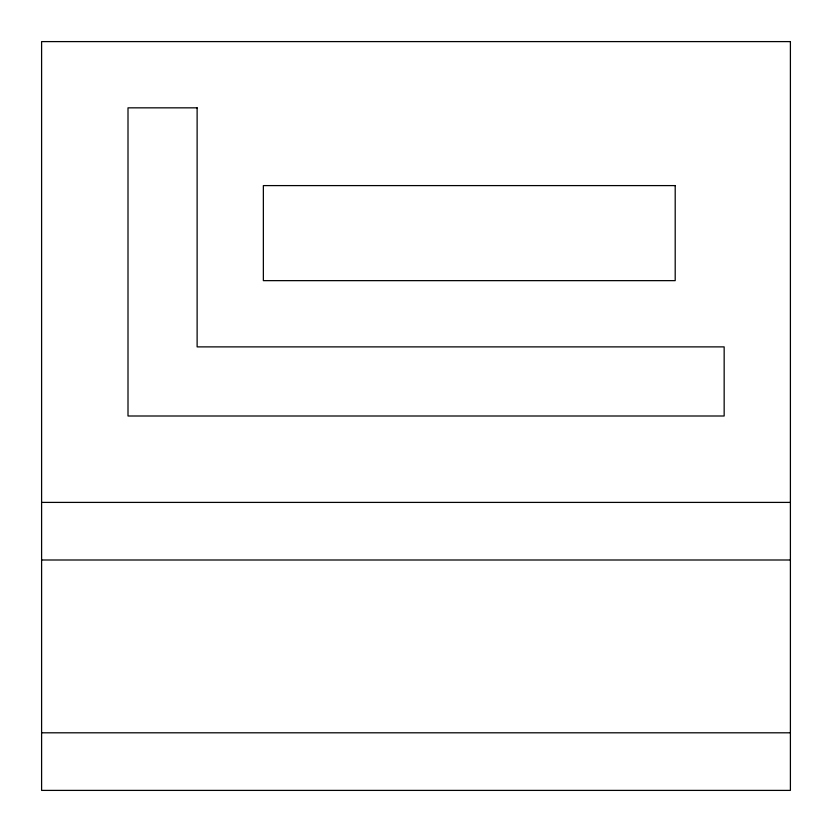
<?xml version="1.0" encoding="UTF-8"?>
<svg xmlns="http://www.w3.org/2000/svg" width="832" height="832" viewBox="0 0 832 832"><rect width="100%" height="100%" fill="white"/><g stroke="black" fill="none" stroke-linecap="round" stroke-linejoin="round"><path stroke-width="1.25" d="M41.6 502.403L790.4 502.403M41.6 559.998L790.4 559.998M41.6 732.805L790.4 732.805M790.4 41.6L41.6 41.6L41.6 790.4L790.4 790.4L790.4 41.6M197.122 107.838L128.003 107.838L128.003 416L724.162 416L724.162 346.882L197.122 346.882L197.122 107.838M675.199 185.598L263.359 185.598L263.359 280.644L675.199 280.644L675.199 185.598"/></g></svg>
